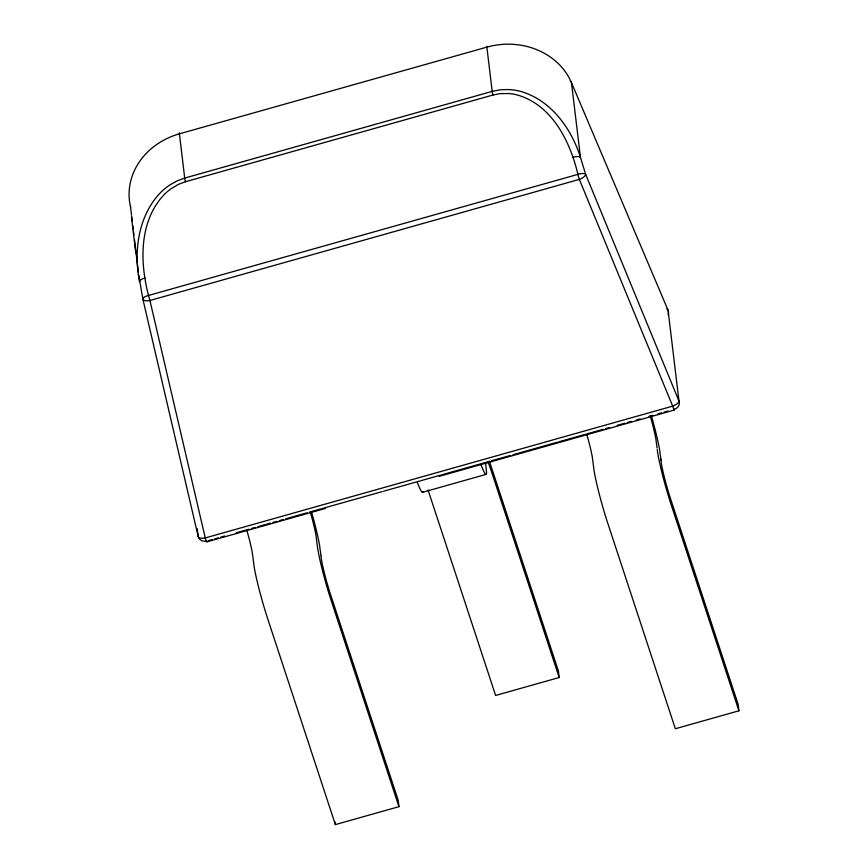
<?xml version="1.0" encoding="UTF-8"?>
<svg xmlns="http://www.w3.org/2000/svg" width="868" height="868" viewBox="0 0 868 868"><rect width="100%" height="100%" fill="white"/><g stroke="black" fill="none" stroke-linecap="round" stroke-linejoin="round"><path stroke-width="1.3" d="M674.382 409.229A6.977 0.575 74.3 0 1 672.689 406.137L579.347 179.394A6.977 0.575 74.3 0 1 577.914 174.37C570.265 141.799 552.395 105.44 517.892 95.133A50.811 47.36 -28 0 0 509.212 93.549L500.304 93.603L492.937 95.024L185.459 181.727L178.396 184.363L170.638 189.029A50.811 47.349 -28 0 0 163.824 194.964C138.978 221.666 139.813 262.299 148.515 295.456A6.977 0.575 74.3 0 0 149.936 300.48L205.26 537.932A6.977 0.575 74.3 0 0 206.985 541.306M208.222 540.666L212.031 539.592M214.58 538.876L218.389 537.802M220.928 537.086L224.736 536.012M236.172 532.789L248.866 529.209M251.405 528.493L255.225 527.418M257.763 526.702L265.38 524.554M266.65 524.196L270.458 523.122M273.008 522.406L276.816 521.332M279.355 520.616L283.163 519.541M285.702 518.825L307.294 512.728M309.843 512.011L382.235 491.603M383.504 491.245L440.662 475.121M441.931 474.763L488.934 461.516M491.472 460.799L510.525 455.429M513.064 454.713L557.516 442.17M558.797 441.812L585.466 434.293M586.735 433.935L603.249 429.28M605.788 428.564L609.596 427.49M617.224 425.342L624.841 423.193M627.38 422.477L631.188 421.403M636.277 419.971L640.085 418.897M648.971 416.39L652.779 415.316M657.868 413.884L661.676 412.81M664.215 412.094L668.024 411.02M206.953 541.827L325.37 508.442M439.23 476.337L674.382 410.021M422.542 492.308L486.123 474.373M489.4 461.212A41.924 3.439 74.3 0 1 490.637 464.89L558.417 671.029L559.187 677.528L495.617 695.452L428.065 490.008M253.575 562.301L253.857 564.623A41.566 3.407 74.3 0 0 254.074 566.153A44.214 3.624 74.3 0 0 254.639 569.549A41.74 3.418 74.3 0 0 265.575 612.07A41.924 3.439 74.3 0 0 267.594 618.461L335.374 824.6L398.944 806.676L398.173 800.177L330.458 594.244A28.416 2.333 74.3 0 1 329.091 589.925A28.004 2.289 74.3 0 1 321.898 562.063A26.517 2.17 74.3 0 1 321.42 559.317L321.019 556.138M660.993 460.279L661.394 463.458A26.517 2.17 74.3 0 0 661.861 466.192A28.004 2.289 74.3 0 0 669.054 494.076A28.416 2.333 74.3 0 0 670.432 498.384L738.136 704.317L738.918 710.805L675.347 728.74L607.567 522.59A41.924 3.439 74.3 0 1 605.538 516.232A41.74 3.418 74.3 0 1 594.613 473.678A44.214 3.624 74.3 0 1 594.038 470.282A41.566 3.407 74.3 0 1 593.82 468.753L593.506 466.149M482.532 468.525L482.022 467.299A40.297 3.298 74.3 0 1 480.937 464.543M738.918 710.805L671.148 504.666A41.924 3.439 74.3 0 1 669.12 498.297A41.74 3.418 74.3 0 1 658.183 455.743A44.214 3.624 74.3 0 1 657.619 452.358A41.566 3.407 74.3 0 1 657.401 450.828L657.228 449.45M559.187 677.528L491.483 471.595A28.416 2.333 74.3 0 0 490.16 467.7A28.004 2.289 74.3 0 0 488.076 462.199M398.944 806.676L331.175 600.526A41.924 3.439 74.3 0 1 329.146 594.168A41.74 3.418 74.3 0 1 318.22 551.614A44.214 3.624 74.3 0 1 317.645 548.218A41.566 3.407 74.3 0 1 317.428 546.688L315.898 534.829A26.93 2.203 74.3 0 0 315.062 530.608L314.813 529.426A28.503 2.333 74.3 0 0 312.762 520.941L311.547 516.373A28.243 2.311 74.3 0 0 310.277 511.849M651.716 416.966L652.345 419.211A42.152 3.45 74.3 0 1 656.935 436.995A40.655 3.331 74.3 0 1 658.248 442.821L658.606 444.535A43.888 3.591 74.3 0 1 659.496 449.19L660.678 457.686M311.753 512.836L312.382 515.082A42.152 3.45 74.3 0 1 316.961 532.854A40.655 3.331 74.3 0 1 318.274 538.681L318.632 540.395A43.888 3.591 74.3 0 1 319.532 545.05L320.965 555.715M660.863 459.27L660.939 459.845M657.054 447.931L655.872 438.969A26.93 2.203 74.3 0 0 655.036 434.738L654.776 433.566A28.503 2.333 74.3 0 0 652.736 425.081L651.521 420.503A28.243 2.311 74.3 0 0 650.24 415.989M593.473 465.866L592.291 456.894A26.93 2.203 74.3 0 0 591.455 452.673L591.206 451.49A28.503 2.333 74.3 0 0 589.155 443.005L587.94 438.438A28.243 2.311 74.3 0 0 587.093 435.411M253.543 562.008L252.328 552.753A26.93 2.203 74.3 0 0 251.492 548.533L251.232 547.361A28.503 2.333 74.3 0 0 249.192 538.876L247.966 534.297A28.243 2.311 74.3 0 0 246.696 529.773M660.732 458.12L660.949 459.997M335.059 821.996L335.374 824.6M197.253 528.655L197.524 530.923M197.654 532.051L198.208 536.587A6.977 6.163 -6.8 0 0 206.324 541.176M130.601 206.432A6.977 3.255 -13.4 0 0 130.558 207.04L131.535 215.21M131.676 216.371L132.229 221.036M132.793 225.702L133.216 229.206M133.488 231.539L133.911 235.033M134.475 239.698L135.028 244.375M135.169 245.536L138.392 272.368M138.674 274.7L142.873 299.135L198.208 536.587A6.977 2.778 -13.1 0 0 205.26 537.932L672.689 406.137A6.977 2.691 -22.4 0 0 678.971 401.027L668.089 310.321L571.502 82.71A6.977 3.168 -23 0 0 570.222 81.31M131.448 216.772L135.864 253.575M485.635 463.447L486.568 472.593A43.888 3.591 74.3 0 1 486.406 474.004L486.275 474.254A40.655 3.331 74.3 0 1 485.668 474.243A42.152 3.45 74.3 0 1 482.532 468.514M130.569 207.04A69.733 61.595 -6.8 0 1 179.405 133.835A6.977 0.575 74.3 0 1 179.817 133.488M487.425 47.078A6.977 0.575 74.3 0 0 486.883 47.132L179.405 133.835L184.71 178.081A6.977 0.575 74.3 0 0 185.459 181.727M492.937 95.024A6.977 0.575 74.3 0 1 492.189 91.379L486.883 47.132A69.733 61.595 -6.8 0 1 571.48 82.71L580.453 157.358L585.629 174.284L678.971 401.027A6.977 6.163 -6.8 0 1 674.989 409.023M145.14 278.02A6.977 2.43 -10.9 0 0 139.509 281.699C133.661 251.568 138.034 217 159.484 193.694A57.722 54.792 -30.1 0 1 169.596 185.112L176.866 180.989L184.71 178.081L492.189 91.379L500.369 89.773L508.626 89.523A57.733 54.803 -30.1 0 1 521.44 91.639C551.343 100.59 571.448 128.703 580.453 157.358A6.977 2.485 -17 0 0 572.739 157.444M668.089 314.639A6.977 6.163 -6.8 0 0 668.089 310.321A6.977 3.168 -23 0 0 666.819 308.921M417.356 482.467A40.297 3.298 74.3 0 0 418.441 485.223L418.951 486.449A42.152 3.45 74.3 0 0 422.087 492.167A40.655 3.331 74.3 0 0 422.705 492.178L422.825 491.928A43.888 3.591 74.3 0 0 422.911 491.57M577.914 174.37L148.515 295.456A6.977 2.43 -10.9 0 0 142.873 299.135A6.977 2.778 -13.1 0 0 149.936 300.48L579.347 179.394A6.977 2.691 -22.4 0 0 585.629 174.284A6.977 2.485 -17 0 0 577.914 174.37"/></g></svg>
